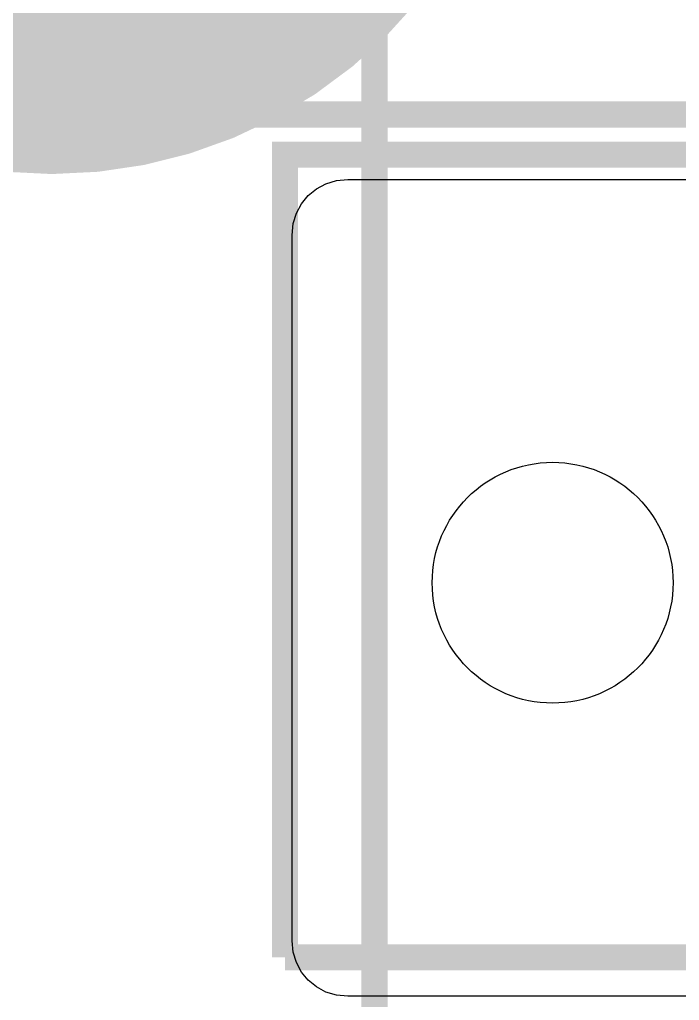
# Model space of a CAD drawing. Header units: inches. Extents: x 15 to 148, y 10 to 111.
# Drawn here: x 142.747 to 143.201, y 102.72 to 103.395 of the extents above; entities that cross this region are included whole.
import ezdxf

# ---------------------------------------------------------------- set-up
doc = ezdxf.new("R2010")
doc.units = ezdxf.units.IN
doc.header["$MEASUREMENT"] = 0
doc.layers.add('BLK_12AWG', color=7, linetype='Continuous')

# ---------------------------------------------------------------- blocks, each defined once
blk = doc.blocks.new('EPAD')
at = {"const_width": 0.5}
blk.add_lwpolyline([(-0.25, 0, 1), (0.25, 0, 1)], format="xyb", close=True, dxfattribs=at)
blk = doc.blocks.new('CEGHSD')
at = {"const_width": 0.008}
for points in [[(136.80954, 102.30923), (136.80954, 99.55332)], [(136.80954, 102.30923), (136.80954, 99.55332)], [(136.80954, 102.30923), (136.80954, 99.55332)], [(137.03599, 102.08128), (136.40544, 102.08128)], [(137.03599, 102.08128), (136.40544, 102.08128)], [(137.03599, 102.08128), (136.40544, 102.08128)], [(136.78213, 101.82333), (136.78213, 102.069), (136.94591, 102.069)], [(136.78213, 101.82333), (136.78213, 102.069), (136.94591, 102.069)], [(136.78213, 101.82333), (136.78213, 102.069), (136.94591, 102.069)], [(136.78213, 101.82333), (136.94591, 101.82333)], [(136.78213, 101.82333), (136.94591, 101.82333)], [(136.78213, 101.82333), (136.94591, 101.82333)]]:
    blk.add_lwpolyline(points, dxfattribs=at)
blk.add_lwpolyline([(136.92734, 101.8114), (136.80134, 101.8114), (136.79786, 101.81174), (136.79465, 101.81271), (136.79176, 101.81426), (136.78925, 101.81632), (136.7872, 101.81882), (136.78565, 101.82171), (136.78468, 101.82493), (136.78434, 101.8284), (136.78434, 101.8284), (136.78434, 102.0444), (136.78468, 102.04788), (136.78565, 102.05109), (136.7872, 102.05398), (136.78925, 102.05649), (136.79176, 102.05855), (136.79465, 102.06009), (136.79786, 102.06106), (136.80134, 102.0614), (136.92734, 102.0614)])
blk.add_circle((136.86402, 101.93798), 0.03685)
blk.add_circle((136.86402, 101.93798), 0.03685)
blk.add_circle((136.86402, 101.93798), 0.03685)
at = {"xscale": 0.29, "yscale": 0.29}
blk.add_blockref('EPAD', (136.71079, 102.20806), dxfattribs=at)

msp = doc.modelspace()

# ---------------------------------------------------------------- block references
at = {"layer": 'BLK_12AWG', "xscale": 2.25, "yscale": 2.25, "zscale": 2.25}
msp.add_blockref('CEGHSD', (-164.83027, -126.3532), dxfattribs=at)

doc.saveas('drawing.dxf')
